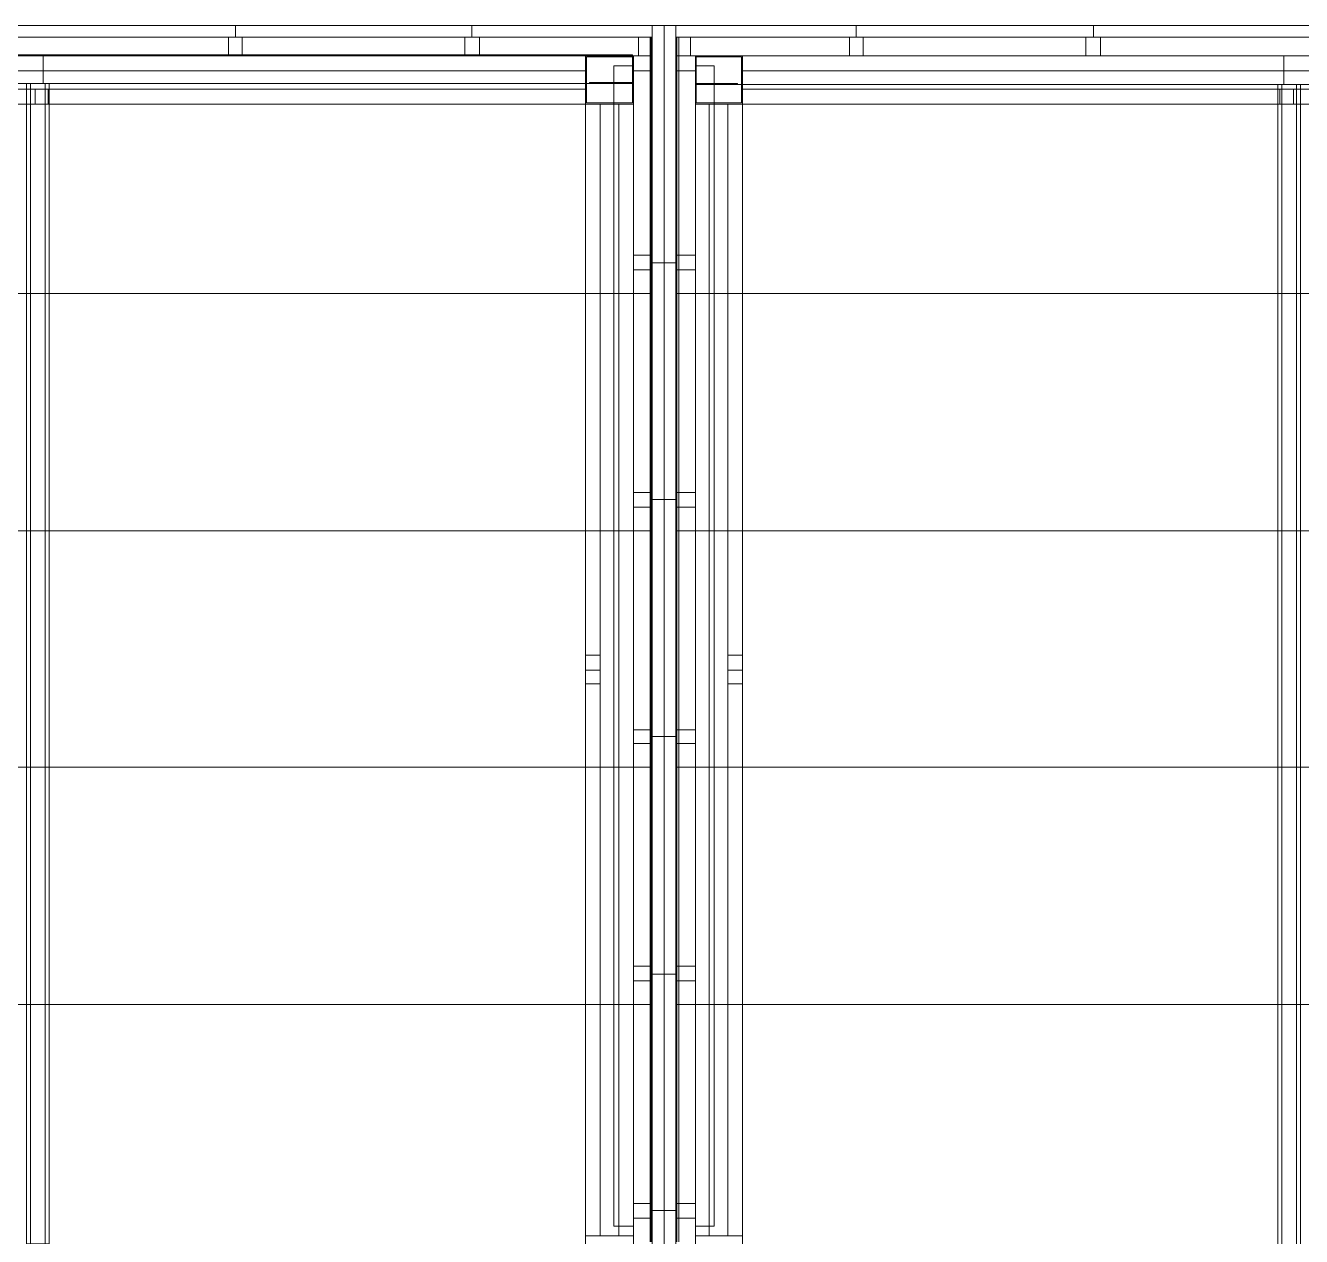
# Model space of a CAD drawing. Header units: centimetres. Extents: x 2816 to 28192, y 2553 to 18332.
# Drawn here: x 11085 to 12453, y 14254 to 15552 of the extents above; entities that cross this region are included whole.
import ezdxf

# ---------------------------------------------------------------- set-up
doc = ezdxf.new("R2010")
doc.units = ezdxf.units.CM
for name, color, linetype in [('PDF_Kaprijatat', 7, 'Continuous'), ('PDF_Paneli', 30, 'Continuous'), ('PDF_Shtyllat e Paneleve', 7, 'Continuous'), ('PDF_Themeli', 7, 'Continuous'), ('PDF_Trajet', 7, 'Continuous')]:
    doc.layers.add(name, color=color, linetype=linetype)
doc.layers.add('PDF_Panel Kulmii', color=7, linetype='Continuous', true_color=0xfafafa)
doc.layers.add('PDF_Shtyllat', color=7, linetype='Continuous', true_color=0xfafafa)

msp = doc.modelspace()

# ---------------------------------------------------------------- linework, layer by layer
at = {"layer": 'PDF_Kaprijatat', "lineweight": 0}
for points in [[(9246.8, 15520.2), (11735.7, 15520.2), (6756.8, 15520.2), (9246.8, 15520.2)], [(11104, 15520.2), (11104, 15489.7)], [(11104, 15520.2), (11104, 15489.7)], [(11690.5, 15520.2), (11104, 15520.2), (11689.5, 15520.2)], [(11104, 15520.2), (11104, 15520.2)], [(11104, 15520.2), (11104, 15520.2)], [(11689.5, 15520.2), (11689.5, 15519.1), (11735.7, 15519.1)], [(11690.5, 15520.2), (11689.5, 15520.2)], [(11689.5, 15520.2), (11689.5, 15520.2)], [(11689.5, 15519.1), (11690.5, 15519.1)], [(11689.5, 15519.1), (11689.5, 15519.1)], [(11735.7, 15519.1), (11690.5, 15519.1), (11690.5, 15520.2)], [(11690.5, 15520.2), (11690.5, 15520.2)], [(11690.5, 15519.1), (11690.5, 15519.1)], [(11715.7, 15508.6), (11736.8, 15508.6)], [(11715.7, 15508.6), (11715.7, 14265.2)], [(11736.8, 15508.6), (11715.7, 15508.6), (11715.7, 14265.2), (11736.8, 14265.2)], [(11715.7, 15508.6), (11715.7, 15508.6)], [(11715.7, 15508.6), (11715.7, 15508.6)], [(11735.7, 15489.7), (11735.7, 15520.2)], [(11735.7, 15489.7), (11735.7, 15520.2)], [(11735.7, 15520.2), (11735.7, 15520.2)], [(11735.7, 15520.2), (11735.7, 15520.2)], [(11735.7, 15490.7), (11735.7, 15519.1)], [(11735.7, 15519.1), (11735.7, 15519.1)], [(11736.8, 15508.6), (11736.8, 14265.2), (11736.8, 15508.6)], [(11736.8, 15508.6), (11736.8, 15508.6)], [(11736.8, 15508.6), (11736.8, 15508.6)], [(11803, 15518.1), (11848.2, 15518.1), (11848.2, 15519.1)], [(11803, 15488.6), (11803, 15519.1)], [(11847.1, 15519.1), (11847.1, 15518.1), (11803, 15518.1)], [(11803, 15519.1), (11803, 15488.6)], [(11803, 15519.1), (14291.9, 15519.1), (16780.8, 15519.1), (11803, 15519.1)], [(11803, 15519.1), (11803, 15519.1)], [(11803, 15519.1), (11803, 15519.1)], [(11803, 15489.7), (11803, 15518.1)], [(11803, 15518.1), (11803, 15518.1)], [(11823, 15508.6), (11803, 15508.6)], [(11823, 14265.2), (11823, 15508.6), (11803, 15508.6)], [(11803, 14265.2), (11823, 14265.2), (11823, 15508.6)], [(11803, 15508.6), (11803, 14265.2), (11803, 15508.6)], [(11803, 15508.6), (11803, 15508.6)], [(11823, 15508.6), (11823, 15508.6)], [(11823, 15508.6), (11823, 15508.6)], [(11823, 15508.6), (11823, 15508.6)], [(11847.1, 15519.1), (11848.2, 15519.1)], [(11848.2, 15519.1), (12433.6, 15519.1), (11847.1, 15519.1)], [(11847.1, 15519.1), (11847.1, 15519.1)], [(11848.2, 15518.1), (11847.1, 15518.1)], [(11847.1, 15518.1), (11847.1, 15518.1)], [(11848.2, 15519.1), (11848.2, 15519.1)], [(11848.2, 15518.1), (11848.2, 15518.1)], [(12433.6, 15519.1), (12433.6, 15488.6)], [(12433.6, 15519.1), (12433.6, 15488.6)], [(12433.6, 15519.1), (12433.6, 15519.1)], [(9246.8, 15489.7), (6756.8, 15489.7), (11735.7, 15489.7), (9246.8, 15489.7)], [(11106.1, 15489.7), (11086.2, 15489.7)], [(11090.4, 15489.7), (11086.2, 15489.7), (11086.2, 14246.3), (11090.4, 14246.3), (11090.4, 15489.7)], [(11086.2, 15489.7), (11086.2, 15489.7)], [(11090.4, 15489.7), (11110.3, 15489.7)], [(11090.4, 14246.3), (11110.3, 14246.3), (11110.3, 15489.7)], [(11090.4, 15489.7), (11090.4, 15489.7)], [(11689.5, 15489.7), (11104, 15489.7), (11690.5, 15489.7)], [(11104, 15489.7), (11104, 15489.7)], [(11104, 15489.7), (11104, 15489.7)], [(11110.3, 15489.7), (11106.1, 15489.7)], [(11110.3, 14246.3), (11106.1, 14246.3), (11106.1, 15489.7)], [(11106.1, 15489.7), (11106.1, 15489.7)], [(11110.3, 15489.7), (11110.3, 15489.7)], [(11735.7, 15490.7), (11689.5, 15490.7), (11689.5, 15489.7)], [(11689.5, 15490.7), (11690.5, 15490.7)], [(11689.5, 15490.7), (11689.5, 15490.7)], [(11690.5, 15489.7), (11689.5, 15489.7)], [(11689.5, 15489.7), (11689.5, 15489.7)], [(11690.5, 15489.7), (11690.5, 15490.7), (11735.7, 15490.7)], [(11690.5, 15490.7), (11690.5, 15490.7)], [(11690.5, 15489.7), (11690.5, 15489.7)], [(11735.7, 15490.7), (11735.7, 15490.7)], [(11735.7, 15489.7), (11735.7, 15489.7)], [(11735.7, 15489.7), (11735.7, 15489.7)], [(11848.2, 15488.6), (11848.2, 15489.7), (11803, 15489.7)], [(11803, 15489.7), (11847.1, 15489.7), (11847.1, 15488.6)], [(11803, 15489.7), (11803, 15489.7)], [(11803, 15488.6), (11803, 15488.6)], [(16780.8, 15488.6), (14291.9, 15488.6), (11803, 15488.6), (16780.8, 15488.6)], [(11803, 15488.6), (11803, 15488.6)], [(11803, 15488.6), (11803, 15488.6)], [(11848.2, 15489.7), (11847.1, 15489.7)], [(11847.1, 15489.7), (11847.1, 15489.7)], [(11847.1, 15488.6), (11848.2, 15488.6)], [(11848.2, 15488.6), (12433.6, 15488.6), (11847.1, 15488.6)], [(11847.1, 15488.6), (11847.1, 15488.6)], [(11848.2, 15489.7), (11848.2, 15489.7)], [(11848.2, 15488.6), (11848.2, 15488.6)], [(12427.3, 15488.6), (12431.5, 15488.6), (12431.5, 14245.2), (12427.3, 14245.2)], [(12447.3, 15488.6), (12427.3, 15488.6), (12427.3, 14245.2), (12447.3, 14245.2)], [(12427.3, 15488.6), (12427.3, 15488.6)], [(12431.5, 15488.6), (12451.5, 15488.6)], [(12431.5, 15488.6), (12431.5, 15488.6)], [(12433.6, 15488.6), (12433.6, 15488.6)], [(12433.6, 15488.6), (12433.6, 15488.6)], [(12451.5, 15488.6), (12447.3, 15488.6), (12447.3, 14245.2), (12451.5, 14245.2), (12451.5, 15488.6)], [(12447.3, 15488.6), (12447.3, 15488.6)], [(12451.5, 15488.6), (12451.5, 15488.6)], [(11715.7, 14265.2), (11736.8, 14265.2)], [(11715.7, 14265.2), (11715.7, 14265.2)], [(11715.7, 14265.2), (11715.7, 14265.2)], [(11736.8, 14265.2), (11736.8, 14265.2)], [(11736.8, 14265.2), (11736.8, 14265.2)], [(11823, 14265.2), (11803, 14265.2)], [(11803, 14265.2), (11803, 14265.2)], [(11803, 14265.2), (11803, 14265.2)], [(11823, 14265.2), (11823, 14265.2)], [(11823, 14265.2), (11823, 14265.2)]]:
    msp.add_lwpolyline(points, dxfattribs=at)
at = {"layer": 'PDF_Panel Kulmii', "lineweight": 0}
for points in [[(9246.8, 15539.1), (11754.6, 15539.1)], [(9248.9, 15539.1), (11755.7, 15539.1), (11754.6, 15539.1)], [(11754.6, 15539.1), (11754.6, 15519.1)], [(11754.6, 15539.1), (11754.6, 15539.1)], [(11755.7, 15539.1), (11755.7, 15519.1)], [(11755.7, 15539.1), (11755.7, 15539.1)], [(11783, 15539.1), (11783, 15519.1)], [(14291.9, 15539.1), (11785.1, 15539.1), (11783, 15539.1), (14289.8, 15539.1)], [(11783, 15539.1), (11783, 15539.1)], [(11785.1, 15539.1), (11785.1, 15519.1)], [(11785.1, 15539.1), (11785.1, 15539.1)], [(9246.8, 15519.1), (11754.6, 15519.1)], [(9246.8, 15519.1), (11754.6, 15519.1), (11755.7, 15519.1), (9248.9, 15519.1), (9246.8, 15519.1)], [(9248.9, 15519.1), (11755.7, 15519.1), (11754.6, 15519.1)], [(11754.6, 15519.1), (11754.6, 15264.7)], [(11754.6, 15519.1), (11754.6, 15519.1)], [(11754.6, 15519.1), (11754.6, 15519.1)], [(11755.7, 15519.1), (11755.7, 15264.7)], [(11755.7, 15519.1), (11755.7, 15519.1)], [(11755.7, 15519.1), (11755.7, 15519.1)], [(11783, 15519.1), (11783, 15264.7)], [(14291.9, 15519.1), (11785.1, 15519.1), (11783, 15519.1), (14289.8, 15519.1)], [(11783, 15519.1), (11783, 15519.1)], [(11785.1, 15519.1), (14291.9, 15519.1), (14289.8, 15519.1), (11783, 15519.1), (11785.1, 15519.1)], [(11783, 15519.1), (11783, 15519.1)], [(11785.1, 15519.1), (11785.1, 15264.7)], [(11785.1, 15519.1), (11785.1, 15519.1)], [(11785.1, 15519.1), (11785.1, 15519.1)], [(9246.8, 15264.7), (11754.6, 15264.7), (11755.7, 15264.7), (9248.9, 15264.7), (9246.8, 15264.7)], [(9246.8, 15264.7), (11754.6, 15264.7)], [(9248.9, 15264.7), (11755.7, 15264.7), (11754.6, 15264.7)], [(11754.6, 15264.7), (11754.6, 15264.7)], [(11754.6, 15264.7), (11754.6, 15010.4)], [(11754.6, 15264.7), (11754.6, 15264.7)], [(11755.7, 15264.7), (11755.7, 15264.7)], [(11755.7, 15264.7), (11755.7, 15010.4)], [(11755.7, 15264.7), (11755.7, 15264.7)], [(11785.1, 15264.7), (14291.9, 15264.7), (14289.8, 15264.7), (11783, 15264.7), (11785.1, 15264.7)], [(11783, 15264.7), (11783, 15264.7)], [(11783, 15264.7), (11783, 15010.4)], [(14291.9, 15264.7), (11785.1, 15264.7), (11783, 15264.7), (14289.8, 15264.7)], [(11783, 15264.7), (11783, 15264.7)], [(11785.1, 15264.7), (11785.1, 15264.7)], [(11785.1, 15264.7), (11785.1, 15010.4)], [(11785.1, 15264.7), (11785.1, 15264.7)], [(9246.8, 15010.4), (11754.6, 15010.4), (11755.7, 15010.4), (9248.9, 15010.4), (9246.8, 15010.4)], [(9246.8, 15010.4), (11754.6, 15010.4)], [(9248.9, 15010.4), (11755.7, 15010.4), (11754.6, 15010.4)], [(11754.6, 15010.4), (11754.6, 15010.4)], [(11754.6, 15010.4), (11754.6, 14757.1)], [(11754.6, 15010.4), (11754.6, 15010.4)], [(11755.7, 15010.4), (11755.7, 15010.4)], [(11755.7, 15010.4), (11755.7, 14757.1)], [(11755.7, 15010.4), (11755.7, 15010.4)], [(11785.1, 15010.4), (14291.9, 15010.4), (14289.8, 15010.4), (11783, 15010.4), (11785.1, 15010.4)], [(11783, 15010.4), (11783, 15010.4)], [(11783, 15010.4), (11783, 14757.1)], [(14291.9, 15010.4), (11785.1, 15010.4), (11783, 15010.4), (14289.8, 15010.4)], [(11783, 15010.4), (11783, 15010.4)], [(11785.1, 15010.4), (11785.1, 15010.4)], [(11785.1, 15010.4), (11785.1, 14757.1)], [(11785.1, 15010.4), (11785.1, 15010.4)], [(9246.8, 14757.1), (11754.6, 14757.1), (11755.7, 14757.1), (9248.9, 14757.1), (9246.8, 14757.1)], [(9246.8, 14757.1), (11754.6, 14757.1)], [(9248.9, 14757.1), (11755.7, 14757.1), (11754.6, 14757.1)], [(11754.6, 14757.1), (11754.6, 14757.1)], [(11754.6, 14757.1), (11754.6, 14502.7)], [(11754.6, 14757.1), (11754.6, 14757.1)], [(11755.7, 14757.1), (11755.7, 14757.1)], [(11755.7, 14757.1), (11755.7, 14502.7)], [(11755.7, 14757.1), (11755.7, 14757.1)], [(11785.1, 14757.1), (14291.9, 14757.1), (14289.8, 14757.1), (11783, 14757.1), (11785.1, 14757.1)], [(11783, 14757.1), (11783, 14757.1)], [(11783, 14757.1), (11783, 14502.7)], [(14291.9, 14757.1), (11785.1, 14757.1), (11783, 14757.1), (14289.8, 14757.1)], [(11783, 14757.1), (11783, 14757.1)], [(11785.1, 14757.1), (11785.1, 14757.1)], [(11785.1, 14757.1), (11785.1, 14502.7)], [(11785.1, 14757.1), (11785.1, 14757.1)], [(9246.8, 14502.7), (11754.6, 14502.7), (11755.7, 14502.7), (9248.9, 14502.7), (9246.8, 14502.7)], [(9246.8, 14502.7), (11754.6, 14502.7)], [(9248.9, 14502.7), (11755.7, 14502.7), (11754.6, 14502.7)], [(11754.6, 14502.7), (11754.6, 14502.7)], [(11754.6, 14502.7), (11754.6, 14248.4)], [(11754.6, 14502.7), (11754.6, 14502.7)], [(11755.7, 14502.7), (11755.7, 14502.7)], [(11755.7, 14502.7), (11755.7, 14248.4)], [(11755.7, 14502.7), (11755.7, 14502.7)], [(11785.1, 14502.7), (14291.9, 14502.7), (14289.8, 14502.7), (11783, 14502.7), (11785.1, 14502.7)], [(11783, 14502.7), (11783, 14502.7)], [(11783, 14502.7), (11783, 14248.4)], [(14291.9, 14502.7), (11785.1, 14502.7), (11783, 14502.7), (14289.8, 14502.7)], [(11783, 14502.7), (11783, 14502.7)], [(11785.1, 14502.7), (11785.1, 14502.7)], [(11785.1, 14502.7), (11785.1, 14248.4)], [(11785.1, 14502.7), (11785.1, 14502.7)]]:
    msp.add_lwpolyline(points, dxfattribs=at)
at = {"layer": 'PDF_Paneli', "lineweight": 0}
for points in [[(11055.7, 15539.1), (11310, 15539.1), (11055.7, 15539.1), (11055.7, 15551.7)], [(11055.7, 15539.1), (11055.7, 15551.7), (11310, 15551.7)], [(11055.7, 15551.7), (11310, 15551.7), (11310, 15539.1)], [(11310, 15551.7), (11310, 15539.1)], [(11310, 15551.7), (11310, 15551.7)], [(11310, 15539.1), (11563.3, 15539.1), (11310, 15539.1), (11310, 15551.7)], [(11310, 15539.1), (11310, 15551.7), (11563.3, 15551.7)], [(11310, 15551.7), (11563.3, 15551.7), (11563.3, 15539.1)], [(11310, 15551.7), (11310, 15551.7)], [(11563.3, 15551.7), (11563.3, 15539.1)], [(11563.3, 15551.7), (11563.3, 15551.7)], [(11563.3, 15539.1), (11756.7, 15539.1), (11563.3, 15539.1), (11563.3, 15551.7)], [(11563.3, 15539.1), (11563.3, 15551.7), (11756.7, 15551.7)], [(11563.3, 15551.7), (11756.7, 15551.7), (11756.7, 15539.1)], [(11563.3, 15551.7), (11563.3, 15551.7)], [(11756.7, 15551.7), (11756.7, 15539.1)], [(11756.7, 15551.7), (11756.7, 15551.7)], [(11769.4, 15551.7), (11756.7, 15551.7), (11756.7, 15297.3)], [(11756.7, 15551.7), (11756.7, 15551.7)], [(11769.4, 15297.3), (11756.7, 15297.3), (11756.7, 15551.7), (11769.4, 15551.7)], [(11756.7, 15551.7), (11756.7, 15551.7)], [(11769.4, 15551.7), (11769.4, 15297.3), (11769.4, 15551.7)], [(11769.4, 15551.7), (11769.4, 15551.7)], [(11769.4, 15551.7), (11782, 15551.7), (11782, 15297.3), (11769.4, 15297.3), (11769.4, 15551.7), (11769.4, 15297.3)], [(11769.4, 15551.7), (11782, 15551.7), (11782, 15297.3), (11769.4, 15297.3)], [(11769.4, 15551.7), (11769.4, 15551.7)], [(11975.4, 15539.1), (11782, 15539.1), (11975.4, 15539.1), (11975.4, 15551.7), (11975.4, 15539.1)], [(11782, 15551.7), (11975.4, 15551.7), (11782, 15551.7)], [(11782, 15551.7), (11782, 15539.1), (11782, 15551.7)], [(11782, 15551.7), (11782, 15551.7)], [(11782, 15551.7), (11782, 15551.7)], [(11782, 15551.7), (11782, 15551.7)], [(12229.7, 15539.1), (11975.4, 15539.1), (12229.7, 15539.1), (12229.7, 15551.7), (12229.7, 15539.1)], [(11975.4, 15551.7), (12229.7, 15551.7), (11975.4, 15551.7)], [(11975.4, 15551.7), (11975.4, 15539.1), (11975.4, 15551.7)], [(11975.4, 15551.7), (11975.4, 15551.7)], [(11975.4, 15551.7), (11975.4, 15551.7)], [(11975.4, 15551.7), (11975.4, 15551.7)], [(12483, 15539.1), (12229.7, 15539.1), (12483, 15539.1), (12483, 15551.7), (12483, 15539.1)], [(12229.7, 15551.7), (12483, 15551.7), (12229.7, 15551.7)], [(12229.7, 15551.7), (12229.7, 15539.1), (12229.7, 15551.7)], [(12229.7, 15551.7), (12229.7, 15551.7)], [(12229.7, 15551.7), (12229.7, 15551.7)], [(12229.7, 15551.7), (12229.7, 15551.7)], [(11310, 15539.1), (11310, 15539.1)], [(11310, 15539.1), (11310, 15539.1)], [(11310, 15539.1), (11310, 15539.1)], [(11563.3, 15539.1), (11563.3, 15539.1)], [(11563.3, 15539.1), (11563.3, 15539.1)], [(11563.3, 15539.1), (11563.3, 15539.1)], [(11756.7, 15539.1), (11756.7, 15539.1)], [(11782, 15539.1), (11782, 15539.1)], [(11782, 15539.1), (11782, 15539.1)], [(11975.4, 15539.1), (11975.4, 15539.1)], [(11975.4, 15539.1), (11975.4, 15539.1)], [(11975.4, 15539.1), (11975.4, 15539.1)], [(12229.7, 15539.1), (12229.7, 15539.1)], [(12229.7, 15539.1), (12229.7, 15539.1)], [(12229.7, 15539.1), (12229.7, 15539.1)], [(11769.4, 15297.3), (11756.7, 15297.3)], [(11756.7, 15297.3), (11756.7, 15297.3)], [(11769.4, 15297.3), (11756.7, 15297.3), (11756.7, 15044)], [(11756.7, 15297.3), (11756.7, 15297.3)], [(11769.4, 15044), (11756.7, 15044), (11756.7, 15297.3), (11769.4, 15297.3)], [(11756.7, 15297.3), (11756.7, 15297.3)], [(11769.4, 15297.3), (11769.4, 15297.3)], [(11769.4, 15297.3), (11769.4, 15044), (11769.4, 15297.3)], [(11769.4, 15297.3), (11769.4, 15297.3)], [(11769.4, 15297.3), (11769.4, 15297.3)], [(11769.4, 15297.3), (11782, 15297.3), (11782, 15044), (11769.4, 15044), (11769.4, 15297.3), (11769.4, 15044)], [(11769.4, 15297.3), (11782, 15297.3), (11782, 15044), (11769.4, 15044)], [(11769.4, 15297.3), (11769.4, 15297.3)], [(11782, 15297.3), (11782, 15297.3)], [(11782, 15297.3), (11782, 15297.3)], [(11782, 15297.3), (11782, 15297.3)], [(11769.4, 15044), (11756.7, 15044)], [(11756.7, 15044), (11756.7, 15044)], [(11769.4, 15044), (11756.7, 15044), (11756.7, 14789.7)], [(11756.7, 15044), (11756.7, 15044)], [(11769.4, 14789.7), (11756.7, 14789.7), (11756.7, 15044), (11769.4, 15044)], [(11756.7, 15044), (11756.7, 15044)], [(11769.4, 15044), (11769.4, 15044)], [(11769.4, 15044), (11769.4, 14789.7), (11769.4, 15044)], [(11769.4, 15044), (11769.4, 15044)], [(11769.4, 15044), (11769.4, 15044)], [(11769.4, 15044), (11782, 15044), (11782, 14789.7), (11769.4, 14789.7), (11769.4, 15044), (11769.4, 14789.7)], [(11769.4, 15044), (11782, 15044), (11782, 14789.7), (11769.4, 14789.7)], [(11769.4, 15044), (11769.4, 15044)], [(11782, 15044), (11782, 15044)], [(11782, 15044), (11782, 15044)], [(11782, 15044), (11782, 15044)], [(11769.4, 14789.7), (11756.7, 14789.7)], [(11756.7, 14789.7), (11756.7, 14789.7)], [(11769.4, 14789.7), (11756.7, 14789.7), (11756.7, 14535.3)], [(11756.7, 14789.7), (11756.7, 14789.7)], [(11769.4, 14535.3), (11756.7, 14535.3), (11756.7, 14789.7), (11769.4, 14789.7)], [(11756.7, 14789.7), (11756.7, 14789.7)], [(11769.4, 14789.7), (11769.4, 14789.7)], [(11769.4, 14789.7), (11769.4, 14535.3), (11769.4, 14789.7)], [(11769.4, 14789.7), (11769.4, 14789.7)], [(11769.4, 14789.7), (11769.4, 14789.7)], [(11769.4, 14789.7), (11782, 14789.7), (11782, 14535.3), (11769.4, 14535.3), (11769.4, 14789.7), (11769.4, 14535.3)], [(11769.4, 14789.7), (11782, 14789.7), (11782, 14535.3), (11769.4, 14535.3)], [(11769.4, 14789.7), (11769.4, 14789.7)], [(11782, 14789.7), (11782, 14789.7)], [(11782, 14789.7), (11782, 14789.7)], [(11782, 14789.7), (11782, 14789.7)], [(11769.4, 14535.3), (11756.7, 14535.3)], [(11756.7, 14535.3), (11756.7, 14535.3)], [(11769.4, 14535.3), (11756.7, 14535.3), (11756.7, 14282)], [(11756.7, 14535.3), (11756.7, 14535.3)], [(11769.4, 14282), (11756.7, 14282), (11756.7, 14535.3), (11769.4, 14535.3)], [(11756.7, 14535.3), (11756.7, 14535.3)], [(11769.4, 14535.3), (11769.4, 14535.3)], [(11769.4, 14535.3), (11769.4, 14282), (11769.4, 14535.3)], [(11769.4, 14535.3), (11769.4, 14535.3)], [(11769.4, 14535.3), (11769.4, 14535.3)], [(11769.4, 14535.3), (11782, 14535.3), (11782, 14282), (11769.4, 14282), (11769.4, 14535.3), (11769.4, 14282)], [(11769.4, 14535.3), (11782, 14535.3), (11782, 14282), (11769.4, 14282)], [(11769.4, 14535.3), (11769.4, 14535.3)], [(11782, 14535.3), (11782, 14535.3)], [(11782, 14535.3), (11782, 14535.3)], [(11782, 14535.3), (11782, 14535.3)], [(11769.4, 14282), (11756.7, 14282)], [(11756.7, 14282), (11756.7, 14282)], [(11769.4, 14282), (11756.7, 14282), (11756.7, 14027.6)], [(11756.7, 14282), (11756.7, 14282)], [(11769.4, 14027.6), (11756.7, 14027.6), (11756.7, 14282), (11769.4, 14282)], [(11756.7, 14282), (11756.7, 14282)], [(11769.4, 14282), (11769.4, 14282)], [(11769.4, 14282), (11769.4, 14027.6), (11769.4, 14282)], [(11769.4, 14282), (11769.4, 14282)], [(11769.4, 14282), (11769.4, 14282)], [(11769.4, 14282), (11782, 14282), (11782, 14027.6), (11769.4, 14027.6), (11769.4, 14282), (11769.4, 14027.6)], [(11769.4, 14282), (11782, 14282), (11782, 14027.6), (11769.4, 14027.6)], [(11769.4, 14282), (11769.4, 14282)], [(11782, 14282), (11782, 14282)], [(11782, 14282), (11782, 14282)], [(11782, 14282), (11782, 14282)]]:
    msp.add_lwpolyline(points, dxfattribs=at)
at = {"layer": 'PDF_Shtyllat', "lineweight": 0}
for points in [[(11685.3, 15467.6), (11736.8, 15467.6), (11685.3, 15467.6), (11685.3, 15519.1)], [(11685.3, 15467.6), (11685.3, 15519.1), (11736.8, 15519.1)], [(11685.3, 15519.1), (11736.8, 15519.1), (11736.8, 15467.6)], [(11685.3, 15519.1), (11685.3, 15519.1)], [(11686.3, 15518.1), (11686.3, 15518.1)], [(11735.7, 15468.7), (11686.3, 15468.7), (11686.3, 15518.1), (11735.7, 15518.1), (11735.7, 15468.7), (11686.3, 15468.7)], [(11735.7, 15468.7), (11735.7, 15518.1), (11686.3, 15518.1), (11686.3, 15468.7)], [(11686.3, 15518.1), (11686.3, 15518.1)], [(11735.7, 15518.1), (11735.7, 15518.1)], [(11735.7, 15518.1), (11735.7, 15518.1)], [(11735.7, 15518.1), (11735.7, 15518.1)], [(11736.8, 15519.1), (11736.8, 15467.6)], [(11736.8, 15519.1), (11736.8, 15519.1)], [(11853.4, 15467.6), (11803, 15467.6), (11853.4, 15467.6), (11853.4, 15519.1), (11853.4, 15467.6)], [(11803, 15519.1), (11853.4, 15519.1), (11803, 15519.1)], [(11803, 15519.1), (11803, 15467.6), (11803, 15519.1)], [(11803, 15519.1), (11803, 15519.1)], [(11804, 15518.1), (11804, 15518.1)], [(11852.4, 15468.7), (11804, 15468.7), (11804, 15518.1), (11852.4, 15518.1), (11852.4, 15468.7), (11804, 15468.7)], [(11852.4, 15468.7), (11852.4, 15518.1), (11804, 15518.1), (11804, 15468.7)], [(11804, 15518.1), (11804, 15518.1)], [(11852.4, 15518.1), (11852.4, 15518.1)], [(11852.4, 15518.1), (11852.4, 15518.1)], [(11852.4, 15518.1), (11852.4, 15518.1)], [(11853.4, 15519.1), (11853.4, 15519.1)], [(11853.4, 15519.1), (11853.4, 15519.1)], [(11685.3, 15467.6), (11685.3, 15467.6)], [(11685.3, 15467.6), (11685.3, 15467.6)], [(11686.3, 15468.7), (11686.3, 15468.7)], [(11686.3, 15468.7), (11686.3, 15468.7)], [(11735.7, 15468.7), (11735.7, 15468.7)], [(11735.7, 15468.7), (11735.7, 15468.7)], [(11736.8, 15467.6), (11736.8, 15467.6)], [(11803, 15467.6), (11803, 15467.6)], [(11803, 15467.6), (11803, 15467.6)], [(11804, 15468.7), (11804, 15468.7)], [(11804, 15468.7), (11804, 15468.7)], [(11852.4, 15468.7), (11852.4, 15468.7)], [(11852.4, 15468.7), (11852.4, 15468.7)], [(11853.4, 15467.6), (11853.4, 15467.6)], [(11685.3, 14204.2), (11736.8, 14204.2), (11685.3, 14204.2), (11685.3, 14254.7)], [(11685.3, 14204.2), (11685.3, 14254.7), (11736.8, 14254.7)], [(11685.3, 14254.7), (11736.8, 14254.7), (11736.8, 14204.2)], [(11685.3, 14254.7), (11685.3, 14254.7)], [(11736.8, 14254.7), (11736.8, 14204.2)], [(11736.8, 14254.7), (11736.8, 14254.7)], [(11853.4, 14204.2), (11803, 14204.2), (11853.4, 14204.2), (11853.4, 14254.7), (11853.4, 14204.2)], [(11803, 14254.7), (11853.4, 14254.7), (11803, 14254.7)], [(11803, 14254.7), (11803, 14204.2), (11803, 14254.7)], [(11803, 14254.7), (11803, 14254.7)], [(11853.4, 14254.7), (11853.4, 14254.7)], [(11853.4, 14254.7), (11853.4, 14254.7)]]:
    msp.add_lwpolyline(points, dxfattribs=at)
at = {"layer": 'PDF_Shtyllat e Paneleve', "lineweight": 0}
for points in [[(11317.4, 15519.1), (11302.7, 15519.1), (11302.7, 15539.1), (11317.4, 15539.1), (11317.4, 15519.1), (11317.4, 15539.1)], [(11317.4, 15519.1), (11302.7, 15519.1), (11302.7, 15539.1), (11317.4, 15539.1)], [(11302.7, 15539.1), (11302.7, 15539.1)], [(11317.4, 15539.1), (11317.4, 15539.1)], [(11571.8, 15519.1), (11556, 15519.1), (11556, 15539.1), (11571.8, 15539.1), (11571.8, 15519.1), (11571.8, 15539.1)], [(11571.8, 15519.1), (11556, 15519.1), (11556, 15539.1), (11571.8, 15539.1)], [(11556, 15539.1), (11556, 15539.1)], [(11571.8, 15539.1), (11571.8, 15539.1)], [(11756.7, 15519.1), (11742, 15519.1), (11742, 15539.1), (11756.7, 15539.1), (11756.7, 15519.1), (11756.7, 15539.1)], [(11756.7, 15519.1), (11742, 15519.1), (11742, 15539.1), (11756.7, 15539.1)], [(11742, 15539.1), (11742, 15539.1)], [(11756.7, 15539.1), (11756.7, 15539.1)], [(11782, 15519.1), (11797.7, 15519.1), (11797.7, 15539.1)], [(11782, 15539.1), (11797.7, 15539.1)], [(11782, 15519.1), (11782, 15539.1), (11782, 15519.1)], [(11782, 15539.1), (11797.7, 15539.1), (11797.7, 15519.1), (11782, 15519.1)], [(11782, 15539.1), (11782, 15539.1)], [(11797.7, 15539.1), (11797.7, 15539.1)], [(11968, 15519.1), (11982.7, 15519.1), (11982.7, 15539.1)], [(11968, 15539.1), (11982.7, 15539.1)], [(11968, 15519.1), (11968, 15539.1), (11968, 15519.1)], [(11968, 15539.1), (11982.7, 15539.1), (11982.7, 15519.1), (11968, 15519.1)], [(11968, 15539.1), (11968, 15539.1)], [(11982.7, 15539.1), (11982.7, 15539.1)], [(12221.3, 15519.1), (12237.1, 15519.1), (12237.1, 15539.1)], [(12221.3, 15539.1), (12237.1, 15539.1)], [(12221.3, 15519.1), (12221.3, 15539.1), (12221.3, 15519.1)], [(12221.3, 15539.1), (12237.1, 15539.1), (12237.1, 15519.1), (12221.3, 15519.1)], [(12221.3, 15539.1), (12221.3, 15539.1)], [(12237.1, 15539.1), (12237.1, 15539.1)], [(11302.7, 15519.1), (11302.7, 15519.1)], [(11302.7, 15519.1), (11302.7, 15519.1)], [(11317.4, 15519.1), (11317.4, 15519.1)], [(11556, 15519.1), (11556, 15519.1)], [(11556, 15519.1), (11556, 15519.1)], [(11571.8, 15519.1), (11571.8, 15519.1)], [(11756.7, 15519.1), (11756.7, 15503.3), (11756.7, 15519.1), (11736.8, 15519.1), (11756.7, 15519.1)], [(11736.8, 15503.3), (11736.8, 15519.1), (11736.8, 15503.3)], [(11736.8, 15519.1), (11736.8, 15519.1)], [(11736.8, 15519.1), (11736.8, 15519.1)], [(11742, 15519.1), (11742, 15519.1)], [(11742, 15519.1), (11742, 15519.1)], [(11756.7, 15519.1), (11756.7, 15519.1)], [(11756.7, 15519.1), (11756.7, 15519.1)], [(11782, 15519.1), (11782, 15519.1)], [(11782, 15519.1), (11782, 15503.3), (11782, 15519.1), (11803, 15519.1)], [(11782, 15519.1), (11803, 15519.1), (11803, 15503.3)], [(11803, 15519.1), (11803, 15503.3), (11782, 15503.3)], [(11782, 15519.1), (11782, 15519.1)], [(11782, 15519.1), (11782, 15519.1)], [(11797.7, 15519.1), (11797.7, 15519.1)], [(11797.7, 15519.1), (11797.7, 15519.1)], [(11803, 15519.1), (11803, 15519.1)], [(11968, 15519.1), (11968, 15519.1)], [(11982.7, 15519.1), (11982.7, 15519.1)], [(11982.7, 15519.1), (11982.7, 15519.1)], [(12221.3, 15519.1), (12221.3, 15519.1)], [(12237.1, 15519.1), (12237.1, 15519.1)], [(12237.1, 15519.1), (12237.1, 15519.1)], [(11736.8, 15503.3), (11756.7, 15503.3), (11736.8, 15503.3)], [(11736.8, 15503.3), (11736.8, 15503.3)], [(11756.7, 15503.3), (11756.7, 15503.3)], [(11756.7, 15503.3), (11756.7, 15503.3)], [(11803, 15503.3), (11782, 15503.3)], [(11782, 15503.3), (11782, 15503.3)], [(11803, 15503.3), (11803, 15503.3)], [(11756.7, 15305.7), (11756.7, 15290), (11756.7, 15305.7), (11736.8, 15305.7), (11756.7, 15305.7)], [(11736.8, 15290), (11736.8, 15305.7), (11736.8, 15290)], [(11736.8, 15305.7), (11736.8, 15305.7)], [(11736.8, 15305.7), (11736.8, 15305.7)], [(11756.7, 15305.7), (11756.7, 15305.7)], [(11782, 15305.7), (11782, 15290), (11782, 15305.7), (11803, 15305.7)], [(11782, 15305.7), (11803, 15305.7), (11803, 15290)], [(11803, 15305.7), (11803, 15290), (11782, 15290)], [(11782, 15305.7), (11782, 15305.7)], [(11782, 15305.7), (11782, 15305.7)], [(11803, 15305.7), (11803, 15305.7)], [(11736.8, 15290), (11756.7, 15290), (11736.8, 15290)], [(11736.8, 15290), (11736.8, 15290)], [(11756.7, 15290), (11756.7, 15290)], [(11756.7, 15290), (11756.7, 15290)], [(11803, 15290), (11782, 15290)], [(11782, 15290), (11782, 15290)], [(11803, 15290), (11803, 15290)], [(11756.7, 15051.4), (11756.7, 15035.6), (11756.7, 15051.4), (11736.8, 15051.4), (11756.7, 15051.4)], [(11736.8, 15035.6), (11736.8, 15051.4), (11736.8, 15035.6)], [(11736.8, 15051.4), (11736.8, 15051.4)], [(11736.8, 15051.4), (11736.8, 15051.4)], [(11756.7, 15051.4), (11756.7, 15051.4)], [(11782, 15051.4), (11782, 15035.6), (11782, 15051.4), (11803, 15051.4)], [(11782, 15051.4), (11803, 15051.4), (11803, 15035.6)], [(11803, 15051.4), (11803, 15035.6), (11782, 15035.6)], [(11782, 15051.4), (11782, 15051.4)], [(11782, 15051.4), (11782, 15051.4)], [(11803, 15051.4), (11803, 15051.4)], [(11736.8, 15035.6), (11756.7, 15035.6), (11736.8, 15035.6)], [(11736.8, 15035.6), (11736.8, 15035.6)], [(11756.7, 15035.6), (11756.7, 15035.6)], [(11756.7, 15035.6), (11756.7, 15035.6)], [(11803, 15035.6), (11782, 15035.6)], [(11782, 15035.6), (11782, 15035.6)], [(11803, 15035.6), (11803, 15035.6)], [(11756.7, 14797), (11756.7, 14782.3), (11756.7, 14797), (11736.8, 14797), (11756.7, 14797)], [(11736.8, 14782.3), (11736.8, 14797), (11736.8, 14782.3)], [(11736.8, 14797), (11736.8, 14797)], [(11736.8, 14797), (11736.8, 14797)], [(11756.7, 14797), (11756.7, 14797)], [(11782, 14797), (11782, 14782.3), (11782, 14797), (11803, 14797)], [(11782, 14797), (11803, 14797), (11803, 14782.3)], [(11803, 14797), (11803, 14782.3), (11782, 14782.3)], [(11782, 14797), (11782, 14797)], [(11782, 14797), (11782, 14797)], [(11803, 14797), (11803, 14797)], [(11736.8, 14782.3), (11756.7, 14782.3), (11736.8, 14782.3)], [(11736.8, 14782.3), (11736.8, 14782.3)], [(11756.7, 14782.3), (11756.7, 14782.3)], [(11756.7, 14782.3), (11756.7, 14782.3)], [(11803, 14782.3), (11782, 14782.3)], [(11782, 14782.3), (11782, 14782.3)], [(11803, 14782.3), (11803, 14782.3)], [(11756.7, 14543.7), (11756.7, 14528), (11756.7, 14543.7), (11736.8, 14543.7), (11756.7, 14543.7)], [(11736.8, 14528), (11736.8, 14543.7), (11736.8, 14528)], [(11736.8, 14543.7), (11736.8, 14543.7)], [(11736.8, 14543.7), (11736.8, 14543.7)], [(11756.7, 14543.7), (11756.7, 14543.7)], [(11782, 14543.7), (11782, 14528), (11782, 14543.7), (11803, 14543.7)], [(11782, 14543.7), (11803, 14543.7), (11803, 14528)], [(11803, 14543.7), (11803, 14528), (11782, 14528)], [(11782, 14543.7), (11782, 14543.7)], [(11782, 14543.7), (11782, 14543.7)], [(11803, 14543.7), (11803, 14543.7)], [(11736.8, 14528), (11756.7, 14528), (11736.8, 14528)], [(11736.8, 14528), (11736.8, 14528)], [(11756.7, 14528), (11756.7, 14528)], [(11756.7, 14528), (11756.7, 14528)], [(11803, 14528), (11782, 14528)], [(11782, 14528), (11782, 14528)], [(11803, 14528), (11803, 14528)], [(11756.7, 14289.4), (11756.7, 14273.6), (11756.7, 14289.4), (11736.8, 14289.4), (11756.7, 14289.4)], [(11736.8, 14273.6), (11736.8, 14289.4), (11736.8, 14273.6)], [(11736.8, 14289.4), (11736.8, 14289.4)], [(11736.8, 14289.4), (11736.8, 14289.4)], [(11756.7, 14289.4), (11756.7, 14289.4)], [(11782, 14289.4), (11782, 14273.6), (11782, 14289.4), (11803, 14289.4)], [(11782, 14289.4), (11803, 14289.4), (11803, 14273.6)], [(11803, 14289.4), (11803, 14273.6), (11782, 14273.6)], [(11782, 14289.4), (11782, 14289.4)], [(11782, 14289.4), (11782, 14289.4)], [(11803, 14289.4), (11803, 14289.4)], [(11736.8, 14273.6), (11756.7, 14273.6), (11736.8, 14273.6)], [(11736.8, 14273.6), (11736.8, 14273.6)], [(11756.7, 14273.6), (11756.7, 14273.6)], [(11756.7, 14273.6), (11756.7, 14273.6)], [(11803, 14273.6), (11782, 14273.6)], [(11782, 14273.6), (11782, 14273.6)], [(11803, 14273.6), (11803, 14273.6)]]:
    msp.add_lwpolyline(points, dxfattribs=at)
at = {"layer": 'PDF_Themeli', "lineweight": 0}
for points in [[(6725.3, 15551.7), (11769.4, 15551.7)], [(6725.3, 5325.9), (11769.4, 5325.9), (11769.4, 15551.7), (11769.4, 5325.9)], [(11769.4, 15551.7), (6725.3, 15551.7), (6725.3, 5325.9), (6725.3, 15551.7)], [(11769.4, 15551.7), (11769.4, 15551.7)], [(11769.4, 15551.7), (11769.4, 15551.7)], [(16814.5, 15551.7), (11769.4, 15551.7)], [(11769.4, 5325.9), (11769.4, 15551.7), (11769.4, 5325.9)], [(11769.4, 15551.7), (16814.5, 15551.7), (16814.5, 5325.9), (16814.5, 15551.7)], [(11769.4, 15551.7), (11769.4, 15551.7)], [(11769.4, 15551.7), (11769.4, 15551.7)]]:
    msp.add_lwpolyline(points, dxfattribs=at)
at = {"layer": 'PDF_Trajet', "lineweight": 0}
for points in [[(10504.9, 15503.3), (10504.9, 15519.1), (11685.3, 15519.1), (11685.3, 15503.3), (10504.9, 15503.3), (11685.3, 15503.3)], [(10504.9, 15503.3), (10504.9, 15519.1), (11685.3, 15519.1), (11685.3, 15503.3)], [(11685.3, 15519.1), (11685.3, 15519.1)], [(13034.8, 15503.3), (13034.8, 15519.1), (11853.4, 15519.1)], [(11853.4, 15503.3), (11853.4, 15519.1)], [(11853.4, 15503.3), (11853.4, 15519.1), (13034.8, 15519.1), (13034.8, 15503.3)], [(11853.4, 15519.1), (11853.4, 15519.1)], [(11685.3, 15503.3), (11685.3, 15503.3)], [(13034.8, 15503.3), (11853.4, 15503.3), (13034.8, 15503.3)], [(11853.4, 15503.3), (11853.4, 15503.3)], [(11109.3, 15483.4), (11685.3, 15483.4), (11095.6, 15483.4), (10504.9, 15483.4), (11080.9, 15483.4), (10504.9, 15483.4), (11095.6, 15483.4), (11685.3, 15483.4), (11109.3, 15483.4)], [(11095.6, 15467.6), (11095.6, 15483.4)], [(11095.6, 15467.6), (11095.6, 15483.4)], [(11095.6, 15483.4), (11095.6, 15483.4)], [(11095.6, 15483.4), (11095.6, 15483.4)], [(11109.3, 15483.4), (11109.3, 15467.6)], [(11109.3, 15483.4), (11109.3, 15483.4)], [(11685.3, 15467.6), (11685.3, 15483.4), (11685.3, 15467.6)], [(11685.3, 15483.4), (11685.3, 15483.4)], [(11685.3, 15483.4), (11685.3, 15467.6), (11685.3, 15483.4)], [(11685.3, 15483.4), (11685.3, 15483.4)], [(11685.3, 15483.4), (11685.3, 15483.4)], [(11685.3, 15483.4), (11685.3, 15483.4)], [(11853.4, 15467.6), (11853.4, 15483.4), (11853.4, 15467.6)], [(12429.4, 15483.4), (11853.4, 15483.4), (12429.4, 15483.4)], [(11853.4, 15483.4), (12444.1, 15483.4), (13034.8, 15483.4), (12457.8, 15483.4), (13034.8, 15483.4), (12444.1, 15483.4), (11853.4, 15483.4)], [(13034.8, 15467.6), (12444.1, 15467.6), (11853.4, 15467.6), (12429.4, 15467.6), (11853.4, 15467.6), (12444.1, 15467.6), (13034.8, 15467.6), (12457.8, 15467.6), (13034.8, 15467.6), (13034.8, 15483.4), (13034.8, 15467.6)], [(11853.4, 15467.6), (11853.4, 15483.4), (11853.4, 15467.6)], [(11853.4, 15483.4), (11853.4, 15483.4)], [(11853.4, 15483.4), (11853.4, 15483.4)], [(11853.4, 15483.4), (11853.4, 15483.4)], [(11853.4, 15483.4), (11853.4, 15483.4)], [(12429.4, 15483.4), (12429.4, 15467.6)], [(12429.4, 15483.4), (12429.4, 15483.4)], [(12444.1, 15467.6), (12444.1, 15483.4)], [(12444.1, 15467.6), (12444.1, 15483.4)], [(12444.1, 15483.4), (12444.1, 15483.4)], [(12444.1, 15483.4), (12444.1, 15483.4)], [(11095.6, 15467.6), (10504.9, 15467.6), (11080.9, 15467.6), (10504.9, 15467.6), (11095.6, 15467.6), (11685.3, 15467.6), (11109.3, 15467.6), (11685.3, 15467.6), (11095.6, 15467.6)], [(11095.6, 15467.6), (11095.6, 15467.6)], [(11095.6, 15467.6), (11095.6, 15467.6)], [(11109.3, 15467.6), (11109.3, 15467.6)], [(11685.3, 15467.6), (11736.8, 15467.6), (11736.8, 14254.7)], [(11685.3, 15467.6), (11685.3, 14254.7), (11685.3, 15467.6)], [(11685.3, 14254.7), (11736.8, 14254.7), (11736.8, 15467.6), (11685.3, 15467.6)], [(11685.3, 15467.6), (11685.3, 15467.6)], [(11685.3, 15467.6), (11701, 15467.6), (11685.3, 15467.6)], [(11685.3, 14254.7), (11685.3, 14861.1), (11685.3, 15467.6), (11685.3, 14876.9), (11685.3, 15467.6), (11685.3, 14861.1), (11685.3, 14254.7), (11685.3, 14846.4), (11685.3, 14254.7), (11701, 14254.7), (11685.3, 14254.7)], [(11685.3, 15467.6), (11701, 15467.6), (11685.3, 15467.6)], [(11685.3, 15467.6), (11685.3, 15467.6)], [(11685.3, 15467.6), (11685.3, 15467.6)], [(11685.3, 15467.6), (11685.3, 15467.6)], [(11685.3, 15467.6), (11685.3, 15467.6)], [(11685.3, 15467.6), (11685.3, 15467.6)], [(11685.3, 15467.6), (11685.3, 15467.6)], [(11685.3, 15467.6), (11685.3, 15467.6)], [(11685.3, 15467.6), (11685.3, 15467.6)], [(11701, 14876.9), (11701, 15467.6), (11701, 14876.9)], [(11701, 15467.6), (11701, 14861.1), (11701, 14254.7), (11701, 14846.4), (11701, 14254.7), (11701, 14861.1), (11701, 15467.6)], [(11701, 15467.6), (11701, 15467.6)], [(11701, 15467.6), (11701, 15467.6)], [(11701, 15467.6), (11701, 15467.6)], [(11701, 15467.6), (11701, 15467.6)], [(11736.8, 15467.6), (11721, 15467.6), (11721, 14254.7)], [(11721, 15467.6), (11721, 15467.6)], [(11736.8, 14254.7), (11721, 14254.7), (11721, 15467.6), (11736.8, 15467.6)], [(11721, 15467.6), (11721, 15467.6)], [(11736.8, 15467.6), (11736.8, 15467.6)], [(11736.8, 15467.6), (11736.8, 15467.6)], [(11736.8, 15467.6), (11736.8, 14254.7), (11736.8, 15467.6)], [(11736.8, 15467.6), (11736.8, 15467.6)], [(11853.4, 15467.6), (11803, 15467.6), (11803, 14254.7), (11853.4, 14254.7), (11853.4, 15467.6), (11853.4, 14254.7)], [(11853.4, 15467.6), (11803, 15467.6), (11803, 14254.7), (11853.4, 14254.7)], [(11803, 15467.6), (11803, 15467.6)], [(11803, 15467.6), (11803, 15467.6)], [(11803, 15467.6), (11817.7, 15467.6), (11817.7, 14254.7), (11803, 14254.7), (11803, 15467.6), (11803, 14254.7)], [(11803, 15467.6), (11817.7, 15467.6), (11817.7, 14254.7), (11803, 14254.7)], [(11803, 15467.6), (11803, 15467.6)], [(11817.7, 15467.6), (11817.7, 15467.6)], [(11817.7, 15467.6), (11817.7, 15467.6)], [(11853.4, 15467.6), (11837.7, 15467.6), (11853.4, 15467.6)], [(11837.7, 15467.6), (11837.7, 15467.6)], [(11837.7, 14876.9), (11837.7, 15467.6), (11837.7, 14861.1), (11837.7, 14254.7), (11837.7, 14846.4), (11837.7, 14254.7), (11837.7, 14861.1), (11837.7, 15467.6), (11837.7, 14876.9)], [(11837.7, 15467.6), (11853.4, 15467.6), (11837.7, 15467.6)], [(11837.7, 15467.6), (11837.7, 15467.6)], [(11837.7, 15467.6), (11837.7, 15467.6)], [(11837.7, 15467.6), (11837.7, 15467.6)], [(11853.4, 15467.6), (11853.4, 15467.6)], [(11853.4, 14861.1), (11853.4, 14254.7), (11853.4, 14846.4), (11853.4, 14254.7), (11853.4, 14861.1), (11853.4, 15467.6), (11853.4, 14876.9), (11853.4, 15467.6), (11853.4, 14861.1)], [(11853.4, 15467.6), (11853.4, 15467.6)], [(11853.4, 15467.6), (11853.4, 15467.6)], [(11853.4, 15467.6), (11853.4, 15467.6)], [(11853.4, 15467.6), (11853.4, 15467.6)], [(11853.4, 15467.6), (11853.4, 15467.6)], [(11853.4, 15467.6), (11853.4, 15467.6)], [(11853.4, 15467.6), (11853.4, 15467.6)], [(11853.4, 15467.6), (11853.4, 15467.6)], [(12429.4, 15467.6), (12429.4, 15467.6)], [(12444.1, 15467.6), (12444.1, 15467.6)], [(12444.1, 15467.6), (12444.1, 15467.6)], [(11701, 14876.9), (11685.3, 14876.9)], [(11685.3, 14876.9), (11685.3, 14876.9)], [(11701, 14876.9), (11701, 14876.9)], [(11837.7, 14876.9), (11853.4, 14876.9)], [(11837.7, 14876.9), (11837.7, 14876.9)], [(11853.4, 14876.9), (11853.4, 14876.9)], [(11685.3, 14861.1), (11701, 14861.1)], [(11685.3, 14861.1), (11701, 14861.1)], [(11685.3, 14861.1), (11685.3, 14861.1)], [(11685.3, 14861.1), (11685.3, 14861.1)], [(11701, 14861.1), (11701, 14861.1)], [(11701, 14861.1), (11701, 14861.1)], [(11853.4, 14861.1), (11837.7, 14861.1)], [(11853.4, 14861.1), (11837.7, 14861.1)], [(11837.7, 14861.1), (11837.7, 14861.1)], [(11837.7, 14861.1), (11837.7, 14861.1)], [(11853.4, 14861.1), (11853.4, 14861.1)], [(11853.4, 14861.1), (11853.4, 14861.1)], [(11701, 14846.4), (11685.3, 14846.4)], [(11685.3, 14846.4), (11685.3, 14846.4)], [(11701, 14846.4), (11701, 14846.4)], [(11837.7, 14846.4), (11853.4, 14846.4)], [(11837.7, 14846.4), (11837.7, 14846.4)], [(11853.4, 14846.4), (11853.4, 14846.4)], [(11685.3, 14254.7), (11736.8, 14254.7)], [(11685.3, 14254.7), (11685.3, 14254.7)], [(11701, 14254.7), (11685.3, 14254.7), (11701, 14254.7)], [(11685.3, 14254.7), (11685.3, 14254.7)], [(11685.3, 14254.7), (11685.3, 14254.7)], [(11685.3, 14254.7), (11685.3, 14254.7)], [(11701, 14254.7), (11701, 14254.7)], [(11701, 14254.7), (11701, 14254.7)], [(11701, 14254.7), (11701, 14254.7)], [(11701, 14254.7), (11701, 14254.7)], [(11736.8, 14254.7), (11721, 14254.7)], [(11721, 14254.7), (11721, 14254.7)], [(11736.8, 14254.7), (11736.8, 14254.7)], [(11736.8, 14254.7), (11736.8, 14254.7)], [(11803, 14254.7), (11803, 14254.7)], [(11803, 14254.7), (11803, 14254.7)], [(11817.7, 14254.7), (11817.7, 14254.7)], [(11853.4, 14254.7), (11837.7, 14254.7), (11853.4, 14254.7)], [(11853.4, 14254.7), (11837.7, 14254.7), (11853.4, 14254.7)], [(11837.7, 14254.7), (11837.7, 14254.7)], [(11837.7, 14254.7), (11837.7, 14254.7)], [(11837.7, 14254.7), (11837.7, 14254.7)], [(11853.4, 14254.7), (11853.4, 14254.7)], [(11853.4, 14254.7), (11853.4, 14254.7)], [(11853.4, 14254.7), (11853.4, 14254.7)], [(11853.4, 14254.7), (11853.4, 14254.7)]]:
    msp.add_lwpolyline(points, dxfattribs=at)

doc.saveas('drawing.dxf')
